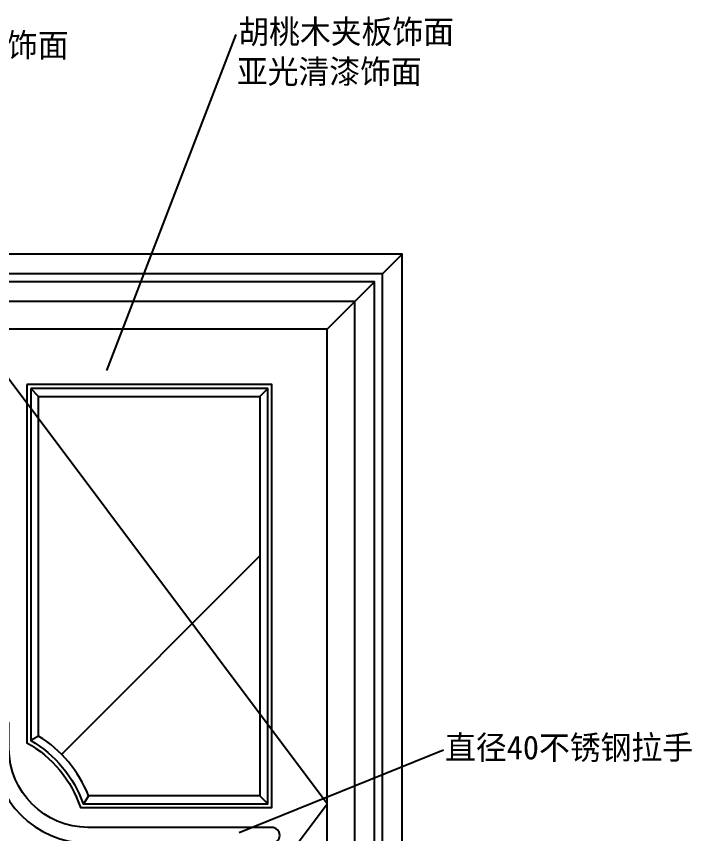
# Model space of a CAD drawing. Header units: metres. Extents: x 0 to 5399, y 0 to 6892.
# Drawn here: x 1706 to 3415, y 4763 to 6830 of the extents above; entities that cross this region are included whole.
import ezdxf

# ---------------------------------------------------------------- set-up
doc = ezdxf.new("R2010")
doc.units = ezdxf.units.M
for name, color, linetype in [('3', 3, 'Continuous'), ('4', 4, 'Continuous'), ('7', 7, 'Continuous'), ('BH', 3, 'Continuous'), ('TEXT', 3, 'Continuous')]:
    doc.layers.add(name, color=color, linetype=linetype)
doc.dimstyles.get("Standard").update_dxf_attribs({"dimtxt": 2.5, "dimasz": 2.5, "dimexe": 1.25, "dimexo": 0.625, "dimtad": 1, "dimcen": 2.5, "dimazin": 3, "dimtfac": 1, "dimtmove": 0, "dimatfit": 3})

msp = doc.modelspace()

# ---------------------------------------------------------------- hatches: boundary and pattern name
at = {"layer": 'BH'}
h = msp.add_hatch(dxfattribs=at)
h.set_pattern_fill('AR-RROOF,_I', scale=350)
h.set_pattern_definition([(45, (0, 0), (-785.77, 785.77), [])])
h.paths.add_polyline_path([(1062.31, 5331.76), (1422.59, 5812.14), (1422.59, 5868.8), (1062.31, 5868.8)])
h.paths.add_polyline_path([(1422.59, 5812.14), (1062.31, 5331.76), (1062.31, 4858.8), (1295.94, 4858.8, -0.16), (1422.59, 5009.91)])
h.paths.add_polyline_path([(1062.31, 5868.8), (862.59, 5868.8), (862.59, 5065.47), (1062.31, 5331.76)])
h.paths.add_polyline_path([(1062.31, 5331.76), (862.59, 5065.47), (862.59, 4858.8), (1062.31, 4858.8)])
h.paths.add_polyline_path([(1062.31, 4345.84), (1062.31, 4618.8), (862.59, 4618.8), (862.59, 4612.14)])
h.paths.add_polyline_path([(1295.94, 4618.8), (1062.31, 4618.8), (1062.31, 4345.84), (1422.59, 3865.47), (1422.59, 4467.7, -0.16)])
h.paths.add_polyline_path([(1062.31, 4345.84), (862.59, 4612.14), (862.59, 3808.8), (1062.31, 3808.8)])
h.paths.add_polyline_path([(1062.31, 3808.8), (1422.59, 3808.8), (1422.59, 3865.47), (1062.31, 4345.84)])
h.paths.add_polyline_path([(1762.59, 4467.7), (1762.59, 3865.47), (2322.59, 4612.14), (2322.59, 4618.8), (1889.23, 4618.8, -0.16)])
h.paths.add_polyline_path([(1762.59, 3865.47), (1762.59, 3808.8), (2322.59, 3808.8), (2322.59, 4612.14)])
h.paths.add_polyline_path([(1762.59, 5196.13), (1762.59, 5009.91, -0.16), (1889.23, 4858.8), (2322.59, 4858.8), (2322.59, 5065.47), (2224.59, 5196.13)])
h.paths.add_polyline_path([(1762.59, 5812.14), (1762.59, 5196.13), (2224.59, 5196.13)])
h.paths.add_polyline_path([(2224.59, 5196.13), (2322.59, 5196.13), (2322.59, 5868.8), (1762.59, 5868.8), (1762.59, 5812.14)])

# ---------------------------------------------------------------- linework, layer by layer
at = {"layer": '3'}
for p, q in [((2632.59, 6178.8), (2682.59, 6228.8)), ((2492.59, 6038.8), (2612.59, 6158.8)), ((2492.59, 4838.8), (1592.59, 6038.8)), ((1592.59, 3638.8), (2492.59, 4838.8))]:
    msp.add_line(p, q, dxfattribs=at)
for points in [[(2632.59, 3638.8), (2632.59, 6178.8), (552.59, 6178.8), (552.59, 3638.8)], [(2612.59, 3638.8), (2612.59, 6158.8), (572.59, 6158.8), (572.59, 3638.8)]]:
    msp.add_lwpolyline(points, dxfattribs=at)
msp.add_lwpolyline([(1742.59, 5888.8), (1742.59, 4998.61, -0.18), (1875.43, 4838.8), (2342.59, 4838.8), (2342.59, 5888.8)], format="xyb", close=True, dxfattribs=at)
at = {"layer": '4'}
for points in [[(2682.59, 3638.8), (2682.59, 6228.8), (502.59, 6228.8), (502.59, 3638.8)], [(2492.59, 3638.8), (2492.59, 6038.8), (692.59, 6038.8), (692.59, 3638.8)]]:
    msp.add_lwpolyline(points, dxfattribs=at)
msp.add_lwpolyline([(1647.59, 4438.8, 1), (1687.59, 4438.8), (1687.59, 4498.8, -0.41), (1887.59, 4698.8), (2352.59, 4698.8, 1), (2352.59, 4738.8, 1), (2352.59, 4778.8), (1887.59, 4778.8, -0.41), (1687.59, 4978.8), (1687.59, 5038.8, 1), (1647.59, 5038.8), (1647.59, 4978.8, 0.41), (1887.59, 4738.8, 0.41), (1647.59, 4498.8)], format="xyb", close=True, dxfattribs=at)
at = {"layer": '7'}
for p, q in [((1762.59, 5868.8), (1742.59, 5888.8)), ((2322.59, 5868.8), (2342.59, 5888.8)), ((1762.59, 5009.91), (1742.59, 4998.61)), ((1889.2, 4858.75), (1876.83, 4839.4)), ((2322.59, 4858.8), (2342.59, 4838.8))]:
    msp.add_line(p, q, dxfattribs=at)
msp.add_lwpolyline([(2562.59, 3638.8), (2562.59, 6108.8), (622.59, 6108.8), (622.59, 3638.8)], dxfattribs=at)
for points in [[(1732.59, 5898.8), (1732.59, 4992.77, -0.19), (1868.27, 4828.8), (2352.59, 4828.8), (2352.59, 5898.8)], [(2322.59, 5868.8), (2322.59, 4858.8), (1889.23, 4858.8, 0.16), (1762.59, 5009.91), (1762.59, 5868.8)]]:
    msp.add_lwpolyline(points, format="xyb", close=True, dxfattribs=at)

# ---------------------------------------------------------------- texts
at = {"layer": '3'}
for s, p in [('胡桃木夹板饰面', (2267.78, 6761.14)), ('亚光清漆饰面', (1370.63, 6727.31)), ('亚光清漆饰面', (2264.15, 6660.41)), ('直径40不锈钢拉手', (2791.02, 4951.03))]:
    msp.add_text(s, height=60, dxfattribs=at).set_placement(p)

# ---------------------------------------------------------------- leaders
at = {"layer": 'TEXT'}
for points in [[(1935.64, 5934.55), (2262.5, 6783.68)], [(2269.77, 4766.09), (2786.79, 4975.23)]]:
    msp.add_leader(points, dimstyle='Standard', dxfattribs=at)

doc.saveas('drawing.dxf')
